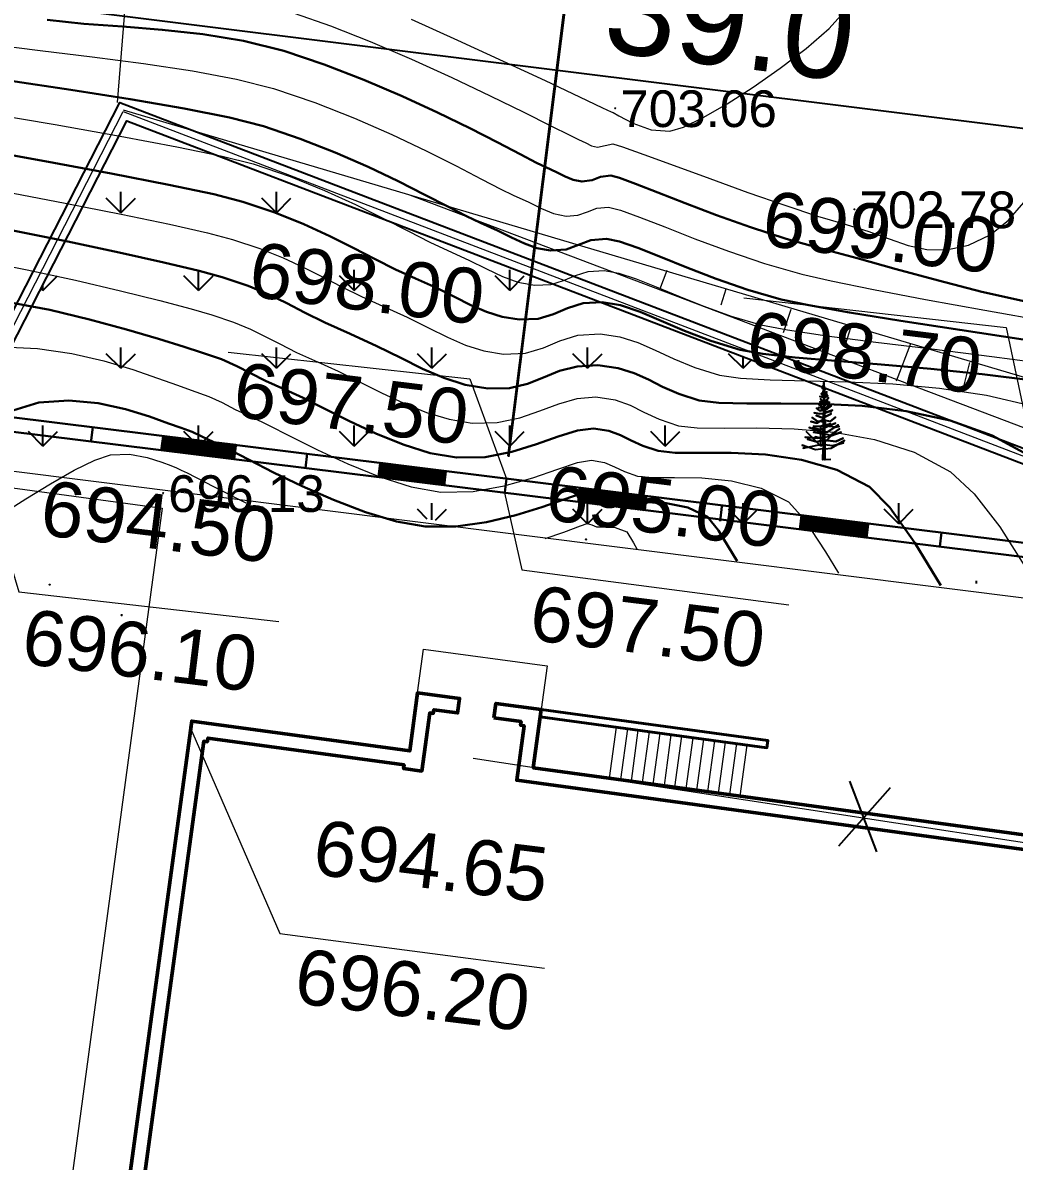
# Model space of a CAD drawing. Header units: feet. Extents: x 3381 to 1374491, y 675186 to 8751562.
# Drawn here: x 686520.5 to 686547.54, y 4375711.96 to 4375743 of the extents above; entities that cross this region are included whole.
import ezdxf

# ---------------------------------------------------------------- set-up
doc = ezdxf.new("R2010")
doc.units = ezdxf.units.FT
doc.header["$MEASUREMENT"] = 0
doc.header["$PDMODE"] = 34
doc.header["$PDSIZE"] = 0.01
doc.layers.get('0').update_dxf_attribs({"linetype": 'CONTINUOUS'})
doc.layers.get('Defpoints').update_dxf_attribs({"linetype": 'CONTINUOUS'})
for name, color, linetype in [('0_Point_Height', 2, 'CONTINUOUS'), ('0_Point_Point', 7, 'CONTINUOUS'), ('Aqaclar', 3, 'CONTINUOUS')]:
    doc.layers.add(name, color=color, linetype=linetype)
for name, color, linetype, lineweight in [('ANA HORIZONTAL', 24, 'CONTINUOUS', 30), ('das tikili', 5, 'CONTINUOUS', 0), ('HORIZANTAL', 24, 'CONTINUOUS', 13)]:
    doc.layers.add(name, color=color, linetype=linetype, lineweight=lineweight)
doc.styles.get("Standard").update_dxf_attribs({"font": 'arial.ttf', "height": 2.5})
doc.dimstyles.new('ISO-25', dxfattribs={"dimtxt": 2.5, "dimasz": 2.5, "dimexe": 1.25, "dimexo": 0.625, "dimtad": 1, "dimtxsty": 'Standard', "dimblk": 'OBLIQUE', "dimcen": 2.5, "dimadec": 0, "dimazin": 0, "dimtfac": 1, "dimtmove": 0, "dimatfit": 3, "dimldrblk": 'OBLIQUE', "dimfxl": 1, "dimarcsym": 0})
pattern_1 = [(90, (1404.5853, -372.1015), (-2.121320343, 2.121320343), [0.5625, -3.680140689]), (45, (1404.5853, -372.1015), (-2.1213203436, 2.1213203436), [0.5625, -2.4375]), (135, (1404.5853, -372.1015), (-2.1213203436, -2.1213203436), [0.5625, -2.4375])]
pattern_2 = [(45, (1404.585315, -372.101457), (-0.0265165042945, 0.0265165042945), [])]

# ---------------------------------------------------------------- blocks, each defined once
blk = doc.blocks.new('_Oblique')
at = {"color": 0, "linetype": 'ByBlock', "lineweight": -2}
blk.add_line((-0.5, -0.5), (0.5, 0.5), dxfattribs=at)
blk = doc.blocks.new('*D91')
at = {"color": 0, "lineweight": -2, "transparency": 16777216}
for p, q in [((686518.829, 4375733.014), (686520.301, 4375744.812)), ((686520.147, 4375743.572), (686558.984, 4375738.724)), ((686557.667, 4375728.166), (686559.139, 4375739.965))]:
    blk.add_line(p, q, dxfattribs=at)
at = {"layer": 'Defpoints', "color": 0, "lineweight": 18, "transparency": 16777216}
for p in [(686558.984, 4375738.724), (686518.752, 4375732.393), (686557.589, 4375727.546)]:
    blk.add_point(p, dxfattribs=at)
at = {"color": 0, "lineweight": -2, "transparency": 16777216, "xscale": 2.5, "yscale": 2.5, "zscale": 2.5}
for p, rotation in [((686520.147, 4375743.572), 172.8858841725104), ((686558.984, 4375738.724), 352.8858841725104)]:
    blk.add_blockref('_Oblique', p, dxfattribs=dict(at, rotation=rotation))
at = {"color": 0, "lineweight": 18, "transparency": 16777216, "insert": (686539.801, 4375743.036), "char_height": 2.5, "width": 9.70074, "attachment_point": 5, "rotation": 352.8859}
blk.add_mtext('{\\fArial|b0|i0|c238|p34;39.0}', dxfattribs=at)
blk = doc.blocks.new('*D117')
at = {"color": 0, "lineweight": -2, "transparency": 16777216}
for p, q in [((686518.867, 4375733.066), (686521.368, 4375752.947)), ((686521.212, 4375751.707), (686536.084, 4375749.836)), ((686533.739, 4375731.195), (686536.24, 4375751.076))]:
    blk.add_line(p, q, dxfattribs=at)
at = {"layer": 'Defpoints', "color": 0, "lineweight": 13, "transparency": 16777216}
for p in [(686536.084, 4375749.836), (686518.789, 4375732.445), (686533.661, 4375730.575)]:
    blk.add_point(p, dxfattribs=at)
at = {"color": 0, "lineweight": -2, "transparency": 16777216, "xscale": 2.5, "yscale": 2.5, "zscale": 2.5}
for p, rotation in [((686521.212, 4375751.707), 172.8305826996185), ((686536.084, 4375749.836), 352.8305826996184)]:
    blk.add_blockref('_Oblique', p, dxfattribs=dict(at, rotation=rotation))
at = {"color": 0, "lineweight": 13, "transparency": 16777216, "insert": (686528.885, 4375752.658), "char_height": 2.5, "attachment_point": 5, "rotation": 352.8306}
blk.add_mtext('{\\fArial|b0|i0|c238|p34;15.0}', dxfattribs=at)
blk = doc.blocks.new('*D118')
at = {"color": 0, "lineweight": -2, "transparency": 16777216}
for p, q in [((686533.755, 4375731.165), (686536.256, 4375751.046)), ((686536.1, 4375749.806), (686550.972, 4375747.935)), ((686548.628, 4375729.294), (686551.128, 4375749.175))]:
    blk.add_line(p, q, dxfattribs=at)
at = {"layer": 'Defpoints', "color": 0, "lineweight": 13, "transparency": 16777216}
for p in [(686550.972, 4375747.935), (686533.677, 4375730.545), (686548.55, 4375728.674)]:
    blk.add_point(p, dxfattribs=at)
at = {"color": 0, "lineweight": -2, "transparency": 16777216, "xscale": 2.5, "yscale": 2.5, "zscale": 2.5}
for p, rotation in [((686536.1, 4375749.806), 172.8305826996185), ((686550.972, 4375747.935), 352.8305826996184)]:
    blk.add_blockref('_Oblique', p, dxfattribs=dict(at, rotation=rotation))
at = {"color": 0, "lineweight": 13, "transparency": 16777216, "insert": (686543.773, 4375750.757), "char_height": 2.5, "attachment_point": 5, "rotation": 352.8306}
blk.add_mtext('{\\fArial|b0|i0|c238|p34;15.0}', dxfattribs=at)

msp = doc.modelspace()

# ---------------------------------------------------------------- hatches: boundary and pattern name
at = {"lineweight": 25}
h = msp.add_hatch(dxfattribs=at)
h.set_pattern_fill('GRASS', color=3, scale=3)
h.set_pattern_definition(pattern_1)
h.paths.add_polyline_path([(686518.553, 4375730.979), (686560.606, 4375726.067), (686523.34, 4375740.329)])
at = {"lineweight": 30}
h = msp.add_hatch(dxfattribs=at)
h.set_pattern_fill('ANSI31', color=256, scale=0.3)
h.set_pattern_definition(pattern_2)
edge = h.paths.add_edge_path()
edge.add_line((686524.28, 4375731.33), (686524.33, 4375731.728))
edge.add_line((686524.33, 4375731.728), (686526.316, 4375731.488))
edge.add_line((686526.316, 4375731.488), (686526.267, 4375731.098))
edge.add_line((686526.267, 4375731.098), (686524.282, 4375731.347))
h = msp.add_hatch(dxfattribs=at)
h.set_pattern_fill('ANSI31', color=256, scale=0.3)
h.set_pattern_definition(pattern_2)
edge = h.paths.add_edge_path()
edge.add_line((686530.247, 4375731.002), (686532.042, 4375730.777))
edge.add_line((686532.042, 4375730.777), (686531.994, 4375730.389))
edge.add_line((686531.994, 4375730.389), (686530.204, 4375730.614))
edge.add_line((686530.204, 4375730.614), (686530.246, 4375730.991))
at = {"lineweight": 25}
h = msp.add_hatch(dxfattribs=at)
h.set_pattern_fill('GRASS', color=3, scale=3)
h.set_pattern_definition(pattern_1)
edge = h.paths.add_edge_path()
edge.add_line((686518.245, 4375729.835), (686514.499, 4375702.72))
edge.add_line((686514.499, 4375702.72), (686506.378, 4375703.873))
edge.add_line((686506.378, 4375703.873), (686505.563, 4375698.232))
edge.add_line((686505.563, 4375698.232), (686510.215, 4375697.56))
edge.add_line((686510.215, 4375697.56), (686509.488, 4375692.177))
edge.add_line((686509.488, 4375692.177), (686501.116, 4375693.308))
edge.add_line((686501.116, 4375693.308), (686498.975, 4375677.452))
edge.add_line((686498.975, 4375677.452), (686506.301, 4375676.462))
edge.add_line((686506.301, 4375676.462), (686506.079, 4375674.808))
edge.add_line((686506.079, 4375674.808), (686505.914, 4375673.573))
edge.add_line((686505.914, 4375673.573), (686504.666, 4375664.257))
edge.add_line((686504.666, 4375664.257), (686515.386, 4375662.713))
edge.add_line((686515.386, 4375662.713), (686542.016, 4375659.12))
edge.add_line((686542.016, 4375659.12), (686542.429, 4375662.23))
edge.add_line((686542.429, 4375662.23), (686556.28, 4375660.392))
edge.add_line((686556.28, 4375660.392), (686556, 4375658.284))
edge.add_line((686556, 4375658.284), (686561.356, 4375657.574))
edge.add_line((686561.356, 4375657.574), (686561.65, 4375659.75))
edge.add_line((686561.65, 4375659.75), (686561.244, 4375659.733))
edge.add_line((686561.244, 4375659.733), (686561.593, 4375662.369))
edge.add_arc((686571.855, 4375662.191), 10.263, 114.2395, 179.0096, ccw=False)
edge.add_line((686567.641, 4375671.55), (686568.436, 4375671.243))
edge.add_line((686568.436, 4375671.243), (686568.083, 4375668.146))
edge.add_line((686568.083, 4375668.146), (686571.407, 4375667.706))
edge.add_line((686571.407, 4375667.706), (686571.812, 4375670.768))
edge.add_line((686571.812, 4375670.768), (686574.343, 4375670.433))
edge.add_line((686574.343, 4375670.433), (686573.95, 4375667.359))
edge.add_line((686573.95, 4375667.359), (686577.261, 4375666.833))
edge.add_line((686577.261, 4375666.833), (686577.887, 4375670.327))
edge.add_line((686577.887, 4375670.327), (686568.138, 4375671.754))
edge.add_arc((686571.686, 4375662.404), 10, 87.4993, 110.7786, ccw=False)
edge.add_line((686572.122, 4375672.395), (686585.768, 4375670.551))
edge.add_line((686585.768, 4375670.551), (686586.42, 4375677.931))
edge.add_line((686586.42, 4375677.931), (686579.15, 4375678.937))
edge.add_line((686579.15, 4375678.937), (686581.562, 4375697.557))
edge.add_line((686581.562, 4375697.557), (686583.143, 4375697.766))
edge.add_line((686583.143, 4375697.766), (686582.548, 4375692.678))
edge.add_line((686582.548, 4375692.678), (686587.727, 4375691.968))
edge.add_line((686587.727, 4375691.968), (686587.376, 4375689.406))
edge.add_line((686587.376, 4375689.406), (686582.274, 4375690.105))
edge.add_line((686582.274, 4375690.105), (686581.662, 4375684.737))
edge.add_line((686581.662, 4375684.737), (686586.751, 4375684.02))
edge.add_line((686586.751, 4375684.02), (686586.971, 4375684.02))
edge.add_line((686586.971, 4375684.02), (686588.22, 4375692.464))
edge.add_line((686588.22, 4375692.464), (686588.921, 4375697.203))
edge.add_line((686588.921, 4375697.203), (686583.329, 4375698.182))
edge.add_line((686583.329, 4375698.182), (686581.662, 4375697.789))
edge.add_line((686581.662, 4375697.789), (686581.662, 4375698.744))
edge.add_arc((686584.744, 4375698.066), 3.155, 95.4615, 167.5925, ccw=False)
edge.add_line((686584.443, 4375701.207), (686597.772, 4375699.4))
edge.add_line((686597.772, 4375699.4), (686598.514, 4375704.648))
edge.add_line((686598.514, 4375704.648), (686585.15, 4375706.444))
edge.add_arc((686592.824, 4375704.765), 7.856, 132.7188, 167.6546, ccw=False)
edge.add_line((686587.494, 4375710.537), (686595.119, 4375707.603))
edge.add_line((686595.119, 4375707.603), (686596.873, 4375712.187))
edge.add_line((686596.873, 4375712.187), (686603.983, 4375709.466))
edge.add_line((686603.983, 4375709.466), (686581.055, 4375651.428))
edge.add_line((686581.055, 4375651.428), (686572.125, 4375628.825))
edge.add_line((686572.125, 4375628.825), (686480.53, 4375656.702))
edge.add_line((686480.53, 4375656.702), (686505.765, 4375705.997))
edge.add_line((686505.765, 4375705.997), (686518.068, 4375730.031))
edge.add_line((686518.068, 4375730.031), (686518.338, 4375730.524))
edge.add_line((686518.338, 4375730.524), (686518.245, 4375729.835))
at = {"lineweight": 30}
h = msp.add_hatch(dxfattribs=at)
h.set_pattern_fill('ANSI31', color=256, scale=0.3)
h.set_pattern_definition([(45, (1410.035588, -372.793288), (-0.0265165042945, 0.0265165042945), [])])
edge = h.paths.add_edge_path()
edge.add_line((686535.697, 4375730.31), (686537.492, 4375730.085))
edge.add_line((686537.492, 4375730.085), (686537.444, 4375729.697))
edge.add_line((686537.444, 4375729.697), (686535.654, 4375729.922))
edge.add_line((686535.654, 4375729.922), (686535.696, 4375730.299))
h = msp.add_hatch(dxfattribs=at)
h.set_pattern_fill('ANSI31', color=256, scale=0.3)
h.set_pattern_definition([(45, (1416.083314, -373.541597), (-0.0265165042945, 0.0265165042945), [])])
edge = h.paths.add_edge_path()
edge.add_line((686541.745, 4375729.562), (686543.54, 4375729.337))
edge.add_line((686543.54, 4375729.337), (686543.492, 4375728.949))
edge.add_line((686543.492, 4375728.949), (686541.702, 4375729.174))
edge.add_line((686541.702, 4375729.174), (686541.744, 4375729.551))

# ---------------------------------------------------------------- linework, layer by layer
at = {"color": 8, "lineweight": 18}
msp.add_line((686519.453, 4375730.869, 686.5), (686562.828, 4375725.43, -687.5), dxfattribs=at)
at = {"color": 1, "lineweight": 25}
for p, q in [((686542.759, 4375720.554), (686544.162, 4375722.143)), ((686543.051, 4375722.324, 697.5), (686543.788, 4375720.391))]:
    msp.add_line(p, q, dxfattribs=at)
at = {"color": 7, "lineweight": 18}
for points in [[(686517.565, 4375750.063), (686523.585, 4375747.113), (686523.079, 4375740.823)], [(686523.245, 4375740.623), (686560.158, 4375729.672)], [(686581.432, 4375719.209), (686531.059, 4375738.302)], [(686538.067, 4375736.248), (686537.866, 4375735.717)], [(686539.678, 4375735.739), (686539.542, 4375735.3)], [(686540.163, 4375735.5), (686547.324, 4375734.687), (686548.574, 4375728.751)], [(686541.45, 4375735.178), (686541.241, 4375734.547)], [(686543.074, 4375734.683), (686542.939, 4375734.248)], [(686544.708, 4375734.247), (686544.321, 4375733.223)], [(686526.109, 4375734.021), (686532.697, 4375733.294), (686533.699, 4375730.566)], [(686546.319, 4375733.738), (686546.16, 4375733.079)], [(686519.052, 4375731.981), (686520.397, 4375727.481), (686527.489, 4375726.675)], [(686510.38, 4375671.462), (686518.345, 4375730.571), (686524.308, 4375729.766), (686516.327, 4375670.665)], [(686533.644, 4375730.185), (686534.116, 4375728.082), (686541.396, 4375727.127)], [(686531.271, 4375724.732), (686531.434, 4375725.921), (686534.802, 4375725.461), (686534.64, 4375724.272)], [(686525.046, 4375723.831), (686527.517, 4375718.162), (686534.732, 4375717.218)], [(686536.504, 4375722.402), (686536.694, 4375723.79), (686536.991, 4375723.749), (686536.801, 4375722.362), (686537.099, 4375722.321), (686537.288, 4375723.708), (686537.585, 4375723.668), (686537.396, 4375722.281), (686537.693, 4375722.24), (686537.883, 4375723.627), (686538.18, 4375723.587), (686537.99, 4375722.2), (686538.288, 4375722.159), (686538.477, 4375723.546), (686538.774, 4375723.506), (686538.585, 4375722.118), (686538.882, 4375722.078), (686539.072, 4375723.465), (686539.369, 4375723.424), (686539.179, 4375722.037), (686539.477, 4375721.996), (686539.666, 4375723.384), (686539.963, 4375723.343), (686539.774, 4375721.956), (686540.071, 4375721.915), (686540.26, 4375723.303)]]:
    msp.add_lwpolyline(points, dxfattribs=at)
at = {"color": 7, "lineweight": 25}
for points in [[(686592.129, 4375714.427), (686604.503, 4375709.691), (686572.361, 4375628.331), (686479.956, 4375656.455), (686523.147, 4375740.827), (686582.987, 4375717.928)], [(686484.398, 4375664.254), (686523.339, 4375740.325), (686556.031, 4375727.818)]]:
    msp.add_lwpolyline(points, dxfattribs=at)
at = {"color": 1, "lineweight": 0}
msp.add_lwpolyline([(686480.243, 4375656.58), (686523.243, 4375740.58), (686604.243, 4375709.58), (686572.243, 4375628.58)], close=True, dxfattribs=at)
at = {"color": 7, "lineweight": 30, "elevation": 701.242}
for points in [[(686518.792, 4375732.422), (686557.688, 4375727.596)], [(686519.058, 4375731.99), (686557.738, 4375727.204)]]:
    msp.add_lwpolyline(points, dxfattribs=at)
at = {"color": 7, "lineweight": 30}
for points in [[(686522.415, 4375731.978), (686522.373, 4375731.606)], [(686524.33, 4375731.728), (686524.28, 4375731.33)], [(686524.28, 4375731.33), (686524.33, 4375731.728), (686526.316, 4375731.488), (686526.267, 4375731.098), (686524.282, 4375731.347)], [(686526.313, 4375731.467), (686526.272, 4375731.096)], [(686528.263, 4375731.252), (686528.213, 4375730.853)], [(686530.247, 4375731.002), (686532.042, 4375730.777), (686531.994, 4375730.389), (686530.204, 4375730.614), (686530.246, 4375730.991)], [(686530.246, 4375730.991), (686530.204, 4375730.619)], [(686532.042, 4375730.775), (686531.992, 4375730.377)], [(686533.699, 4375730.566), (686533.647, 4375730.196)], [(686535.695, 4375730.324), (686535.645, 4375729.925)], [(686537.506, 4375730.072), (686537.464, 4375729.7)], [(686539.571, 4375729.805), (686539.521, 4375729.407)], [(686541.743, 4375729.575), (686541.693, 4375729.177)], [(686543.554, 4375729.324), (686543.512, 4375728.952)], [(686545.555, 4375729.097), (686545.514, 4375728.715)]]:
    msp.add_lwpolyline(points, dxfattribs=at)
at = {"color": 7, "lineweight": 50}
for points in [[(686519.837, 4375682.39), (686525.439, 4375723.409), (686525.538, 4375723.395), (686525.551, 4375723.495), (686530.902, 4375722.764), (686530.888, 4375722.665), (686531.383, 4375722.597), (686531.6, 4375724.182), (686531.699, 4375724.169), (686531.713, 4375724.268), (686532.36, 4375724.18), (686532.414, 4375724.576), (686531.271, 4375724.732), (686531.055, 4375723.147), (686525.11, 4375723.959), (686519.373, 4375681.948)], [(686533.351, 4375724.044), (686533.405, 4375724.441), (686534.64, 4375724.272), (686534.423, 4375722.687), (686560.184, 4375719.169), (686559.318, 4375712.827), (686558.922, 4375712.882), (686558.814, 4375712.089), (686558.416, 4375712.133), (686558.593, 4375713.431), (686558.99, 4375713.377), (686559.72, 4375718.727), (686559.225, 4375718.795), (686559.239, 4375718.894), (686533.973, 4375722.344), (686534.176, 4375723.831), (686534.077, 4375723.844), (686534.09, 4375723.943), (686533.351, 4375724.044)]]:
    msp.add_lwpolyline(points, dxfattribs=at)
at = {"color": 7, "lineweight": 40}
msp.add_lwpolyline([(686534.613, 4375724.074), (686534.64, 4375724.272), (686540.823, 4375723.428), (686540.796, 4375723.229)], close=True, dxfattribs=at)
at = {"linetype": 'Continuous'}
for points, knots in [([(686532.216, 4375862.55), (686534.037, 4375859.08), (686540.343, 4375847.062), (686550.24, 4375829.08), (686564.234, 4375809.816), (686575.006, 4375789.618), (686585.969, 4375771.733), (686595.096, 4375754.329), (686608.511, 4375735.808), (686625.111, 4375721.519), (686636.646, 4375706.682), (686644.576, 4375696.2), (686655.894, 4375684.281), (686664.143, 4375673.589), (686668.587, 4375667.829)], [0, 0, 0, 0, 11.75951, 40.72321, 61.46233, 83.054979, 109.290717, 124.392744, 141.962718, 177.533008, 189.558821, 198.276488, 216.955448, 238.768866, 238.768866, 238.768866, 238.768866]), ([(686536.973, 4375842.02), (686533.033, 4375838.257), (686532.504, 4375838.206), (686530.916, 4375838.047), (686529.852, 4375837.93), (686526.901, 4375837.523), (686525.023, 4375837.169), (686522.245, 4375836.291), (686521.294, 4375835.92), (686519.803, 4375835.183), (686519.244, 4375834.866), (686518.083, 4375834.111), (686517.495, 4375833.664), (686516.38, 4375832.715), (686515.851, 4375832.211), (686514.608, 4375830.94), (686513.918, 4375830.153), (686512.808, 4375828.835), (686512.374, 4375828.305), (686511.517, 4375827.259), (686511.092, 4375826.738), (686509.826, 4375825.183), (686508.993, 4375824.155), (686506.514, 4375821.087), (686504.887, 4375819.064), (686501.978, 4375815.469), (686500.701, 4375813.898), (686498.666, 4375811.42), (686497.924, 4375810.522), (686496.491, 4375808.801), (686495.802, 4375807.978), (686494.574, 4375806.524), (686494.04, 4375805.895), (686492.671, 4375804.294), (686491.797, 4375803.289), (686490.366, 4375801.347), (686489.779, 4375800.437), (686489.013, 4375798.784), (686488.765, 4375798.08), (686488.531, 4375796.958), (686488.477, 4375796.565), (686488.429, 4375795.771), (686488.434, 4375795.375), (686488.553, 4375793.775), (686488.869, 4375792.602), (686489.581, 4375790.758), (686489.917, 4375790.051), (686490.643, 4375788.715), (686491.034, 4375788.083), (686492.322, 4375786.161), (686493.27, 4375784.967), (686494.734, 4375783.033), (686495.285, 4375782.282), (686496.286, 4375780.751), (686496.733, 4375779.974), (686497.403, 4375778.504), (686497.645, 4375777.817), (686497.99, 4375776.381), (686498.095, 4375775.64), (686498.173, 4375774.043), (686498.126, 4375773.189), (686497.862, 4375771.509), (686497.646, 4375770.678), (686496.85, 4375768.444), (686496.118, 4375767.091), (686494.646, 4375764.944), (686493.992, 4375764.116), (686492.601, 4375762.508), (686491.862, 4375761.725), (686490.36, 4375760.173), (686489.599, 4375759.404), (686488.276, 4375758.019), (686487.712, 4375757.412), (686486.617, 4375756.159), (686486.089, 4375755.52), (686484.549, 4375753.573), (686483.584, 4375752.236), (686481.885, 4375749.772), (686481.137, 4375748.651), (686479.667, 4375746.382), (686478.949, 4375745.236), (686476.848, 4375741.761), (686475.521, 4375739.398), (686473.126, 4375734.709), (686472.046, 4375732.388), (686470.383, 4375728.364), (686469.746, 4375726.68), (686468.588, 4375723.274), (686468.066, 4375721.557), (686467.052, 4375717.929), (686466.57, 4375716.016), (686465.787, 4375712.724), (686465.471, 4375711.346), (686464.858, 4375708.582), (686464.563, 4375707.194), (686464.138, 4375705.021), (686463.993, 4375704.246), (686463.754, 4375702.846), (686463.659, 4375702.227), (686463.419, 4375700.263), (686463.343, 4375698.919), (686463.346, 4375695.903), (686463.467, 4375694.231), (686463.907, 4375690.939), (686464.223, 4375689.32), (686464.863, 4375686.604), (686465.157, 4375685.496), (686465.722, 4375683.498), (686465.988, 4375682.605), (686466.481, 4375680.991), (686466.707, 4375680.261), (686467.202, 4375678.787), (686467.472, 4375678.047), (686467.927, 4375676.956), (686468.084, 4375676.603), (686468.587, 4375675.549), (686468.948, 4375674.888), (686469.629, 4375673.618), (686469.949, 4375673.009), (686470.347, 4375672.107), (686470.468, 4375671.803), (686470.655, 4375671.249), (686470.726, 4375671.002), (686470.849, 4375670.478), (686470.901, 4375670.205), (686471.035, 4375669.369), (686471.097, 4375668.778), (686468.912, 4375664.364)], [0, 0, 0, 0, 1.504182, 1.504182, 4.512547, 4.512547, 9.897023, 9.897023, 12.795834, 12.795834, 14.604059, 14.604059, 16.662244, 16.662244, 18.72043, 18.72043, 21.69221, 21.69221, 23.690537, 23.690537, 25.688865, 25.688865, 29.68552, 29.68552, 37.678831, 37.678831, 43.858623, 43.858623, 47.338723, 47.338723, 50.479181, 50.479181, 52.843093, 52.843093, 56.452422, 56.452422, 59.343353, 59.343353, 61.301717, 61.301717, 62.310714, 62.310714, 63.319712, 63.319712, 66.426739, 66.426739, 68.50177, 68.50177, 70.576802, 70.576802, 75.092259, 75.092259, 77.984383, 77.984383, 80.876507, 80.876507, 83.368148, 83.368148, 85.859789, 85.859789, 88.693846, 88.693846, 91.527902, 91.527902, 96.504404, 96.504404, 99.813748, 99.813748, 103.123092, 103.123092, 106.359907, 106.359907, 108.778682, 108.778682, 111.197456, 111.197456, 116.035005, 116.035005, 120.025858, 120.025858, 124.016711, 124.016711, 131.998417, 131.998417, 139.538843, 139.538843, 144.840516, 144.840516, 150.142189, 150.142189, 155.992549, 155.992549, 160.212599, 160.212599, 164.43265, 164.43265, 166.77754, 166.77754, 168.584028, 168.584028, 172.423705, 172.423705, 177.221179, 177.221179, 182.018653, 182.018653, 185.384546, 185.384546, 188.140377, 188.140377, 190.397291, 190.397291, 192.654204, 192.654204, 193.73589, 193.73589, 195.899262, 195.899262, 198.062634, 198.062634, 199.190084, 199.190084, 200.13488, 200.13488, 201.079676, 201.079676, 202.923933, 202.923933, 202.923933, 202.923933]), ([(686540.876, 4375835.55), (686533.314, 4375835.27), (686532.784, 4375835.219), (686531.207, 4375835.061), (686530.17, 4375834.946), (686527.369, 4375834.558), (686525.661, 4375834.227), (686523.244, 4375833.459), (686522.436, 4375833.14), (686521.186, 4375832.518), (686520.718, 4375832.25), (686519.569, 4375831.492), (686518.898, 4375830.946), (686517.588, 4375829.722), (686516.951, 4375829.046), (686515.687, 4375827.611), (686515.061, 4375826.851), (686512.914, 4375824.23), (686511.435, 4375822.404), (686508.507, 4375818.779), (686507.058, 4375816.979), (686502.671, 4375811.556), (686499.694, 4375807.914), (686495.975, 4375803.541), (686495.491, 4375802.979), (686494.549, 4375801.869), (686494.093, 4375801.319), (686493.106, 4375800.03), (686492.609, 4375799.295), (686491.922, 4375797.976), (686491.695, 4375797.39), (686491.507, 4375796.55), (686491.468, 4375796.29), (686491.432, 4375795.761), (686491.434, 4375795.485), (686491.518, 4375794.375), (686491.748, 4375793.473), (686492.299, 4375792.047), (686492.544, 4375791.518), (686493.082, 4375790.498), (686493.376, 4375790.003), (686494.459, 4375788.323), (686495.352, 4375787.177), (686496.87, 4375785.185), (686497.483, 4375784.37), (686498.653, 4375782.634), (686499.208, 4375781.716), (686499.955, 4375780.162), (686500.201, 4375779.567), (686500.611, 4375778.332), (686500.772, 4375777.701), (686501.129, 4375775.787), (686501.199, 4375774.481), (686501.028, 4375772.08), (686500.827, 4375770.986), (686500.225, 4375768.875), (686499.824, 4375767.856), (686498.87, 4375765.917), (686498.318, 4375764.996), (686496.938, 4375762.981), (686496.074, 4375761.916), (686494.29, 4375759.91), (686493.369, 4375758.965), (686491.703, 4375757.258), (686490.953, 4375756.492), (686489.777, 4375755.217), (686489.332, 4375754.713), (686488.46, 4375753.678), (686488.034, 4375753.149), (686486.779, 4375751.533), (686485.975, 4375750.416), (686484.448, 4375748.207), (686483.721, 4375747.12), (686482.3, 4375744.931), (686481.605, 4375743.826), (686479.576, 4375740.483), (686478.296, 4375738.215), (686475.919, 4375733.599), (686474.822, 4375731.252), (686473.168, 4375727.249), (686472.552, 4375725.615), (686471.429, 4375722.307), (686470.92, 4375720.63), (686469.923, 4375717.048), (686469.443, 4375715.138), (686468.672, 4375711.885), (686468.366, 4375710.545), (686467.774, 4375707.872), (686467.491, 4375706.537), (686467.076, 4375704.411), (686466.927, 4375703.616), (686466.694, 4375702.228), (686466.605, 4375701.631), (686466.467, 4375700.437), (686466.418, 4375699.837), (686466.323, 4375698.028), (686466.332, 4375696.813), (686466.521, 4375693.68), (686466.802, 4375691.771), (686467.592, 4375687.964), (686468.099, 4375686.065), (686468.845, 4375683.524), (686469.039, 4375682.883), (686469.432, 4375681.605), (686469.629, 4375680.976), (686470.024, 4375679.814), (686470.219, 4375679.277), (686470.571, 4375678.404), (686470.719, 4375678.059), (686471.001, 4375677.452), (686471.132, 4375677.186), (686471.412, 4375676.642), (686471.559, 4375676.367), (686472.01, 4375675.526), (686472.325, 4375674.947), (686472.85, 4375673.875), (686473.067, 4375673.395), (686473.387, 4375672.552), (686473.504, 4375672.199), (686473.701, 4375671.48), (686473.779, 4375671.123), (686473.974, 4375670.064), (686474.05, 4375669.376), (686474.129, 4375668.634), (686474.137, 4375668.553), (686475.871, 4375664.241)], [0, 0, 0, 0, 1.519576, 1.519576, 4.558728, 4.558728, 9.930594, 9.930594, 12.837598, 12.837598, 14.698947, 14.698947, 17.596272, 17.596272, 20.493598, 20.493598, 23.430765, 23.430765, 30.540606, 30.540606, 37.650448, 37.650448, 51.870131, 51.870131, 53.943342, 53.943342, 56.016553, 56.016553, 58.839775, 58.839775, 61.186701, 61.186701, 62.257023, 62.257023, 63.327345, 63.327345, 66.426341, 66.426341, 68.26825, 68.26825, 70.110159, 70.110159, 74.62153, 74.62153, 77.595, 77.595, 80.568471, 80.568471, 82.304355, 82.304355, 84.04024, 84.04024, 87.512009, 87.512009, 90.504027, 90.504027, 93.496045, 93.496045, 96.488063, 96.488063, 100.372173, 100.372173, 104.256283, 104.256283, 107.517701, 107.517701, 109.618427, 109.618427, 111.719153, 111.719153, 115.920605, 115.920605, 119.858792, 119.858792, 123.796978, 123.796978, 131.673352, 131.673352, 139.553481, 139.553481, 144.894421, 144.894421, 150.235361, 150.235361, 156.190392, 156.190392, 160.321983, 160.321983, 164.453574, 164.453574, 166.899961, 166.899961, 168.797126, 168.797126, 170.694291, 170.694291, 174.488621, 174.488621, 180.488906, 180.488906, 186.48919, 186.48919, 188.508696, 188.508696, 190.528201, 190.528201, 192.322947, 192.322947, 193.52533, 193.52533, 194.478712, 194.478712, 195.432094, 195.432094, 197.338858, 197.338858, 198.784376, 198.784376, 199.759029, 199.759029, 200.733681, 200.733681, 202.682985, 202.682985, 202.923933, 202.923933, 202.923933, 202.923933])]:
    msp.add_open_spline(points, degree=3, knots=knots, dxfattribs=at)
at = {"layer": '0_Point_Point'}
for p in [(686536.66, 4375740.67, 703.064), (686543.184, 4375737.913, 702.784), (686524.332, 4375730.175, 696.134), (686535.865, 4375728.912, 696.249), (686521.239, 4375727.68, 696.077), (686523.2, 4375726.848, 696.193)]:
    msp.add_point(p, dxfattribs=at)
at = {"layer": 'ANA HORIZONTAL', "color": 32, "lineweight": 30}
for points, elevation in [([(686521.165, 4375743.079), (686522.173, 4375742.974), (686523.225, 4375742.895), (686524.308, 4375742.811), (686525.411, 4375742.693), (686526.521, 4375742.51), (686527.625, 4375742.231), (686528.723, 4375741.863), (686529.805, 4375741.445), (686530.845, 4375741.001), (686531.817, 4375740.553), (686532.695, 4375740.124), (686533.455, 4375739.738), (686534.071, 4375739.416), (686534.517, 4375739.182), (686534.768, 4375739.059), (686535.056, 4375738.925), (686535.294, 4375738.806), (686535.515, 4375738.716), (686535.751, 4375738.669), (686536.03, 4375738.704), (686536.256, 4375738.795), (686536.536, 4375738.834), (686536.775, 4375738.77), (686537.214, 4375738.607), (686537.822, 4375738.369), (686538.568, 4375738.078), (686539.421, 4375737.756), (686540.349, 4375737.426), (686541.321, 4375737.111), (686542.306, 4375736.833), (686543.253, 4375736.579), (686544.322, 4375736.283), (686545.471, 4375735.97), (686546.66, 4375735.667), (686547.848, 4375735.401)], 702), ([(686520.114, 4375741.427), (686521.811, 4375741.17), (686523.432, 4375740.913), (686524.901, 4375740.658), (686526.137, 4375740.412), (686527.064, 4375740.176), (686528.068, 4375739.837), (686529.024, 4375739.461), (686529.918, 4375739.069), (686530.736, 4375738.679), (686531.465, 4375738.311), (686532.093, 4375737.987), (686532.605, 4375737.725), (686532.989, 4375737.544), (686533.446, 4375737.336), (686533.833, 4375737.142), (686534.182, 4375736.977), (686534.525, 4375736.854), (686534.896, 4375736.788), (686535.319, 4375736.82), (686535.656, 4375736.943), (686535.994, 4375737.069), (686536.42, 4375737.109), (686536.78, 4375737.034), (686537.277, 4375736.86), (686537.894, 4375736.616), (686538.612, 4375736.326), (686539.412, 4375736.019), (686540.276, 4375735.72), (686541.186, 4375735.456), (686541.936, 4375735.296), (686543.049, 4375735.099), (686544.448, 4375734.872), (686546.053, 4375734.623), (686547.786, 4375734.361)], 701), ([(686519.144, 4375739.582), (686521.106, 4375739.229), (686522.918, 4375738.892), (686524.484, 4375738.584), (686525.711, 4375738.322), (686526.503, 4375738.121), (686527.381, 4375737.823), (686528.167, 4375737.507), (686528.874, 4375737.184), (686529.517, 4375736.863), (686530.111, 4375736.557), (686530.67, 4375736.276), (686531.21, 4375736.03), (686531.784, 4375735.771), (686532.28, 4375735.524), (686532.726, 4375735.303), (686533.149, 4375735.118), (686533.578, 4375734.982), (686534.041, 4375734.906), (686534.558, 4375734.93), (686534.976, 4375735.056), (686535.362, 4375735.219), (686535.783, 4375735.35), (686536.303, 4375735.384), (686536.806, 4375735.296), (686537.338, 4375735.115), (686537.915, 4375734.872), (686538.551, 4375734.598), (686539.263, 4375734.323), (686540.066, 4375734.079), (686540.684, 4375733.969), (686541.567, 4375733.873), (686542.662, 4375733.779), (686543.913, 4375733.68), (686545.265, 4375733.564), (686546.663, 4375733.422), (686548.053, 4375733.244)], 700), ([(686520.228, 4375737.339), (686521.735, 4375737.034), (686523.134, 4375736.737), (686524.352, 4375736.465), (686525.312, 4375736.236), (686525.941, 4375736.066), (686526.65, 4375735.825), (686527.214, 4375735.591), (686527.704, 4375735.352), (686528.189, 4375735.1), (686528.742, 4375734.824), (686529.431, 4375734.516), (686530.161, 4375734.185), (686530.81, 4375733.862), (686531.408, 4375733.566), (686531.983, 4375733.315), (686532.566, 4375733.128), (686533.186, 4375733.025), (686533.773, 4375733.039), (686534.264, 4375733.158), (686534.706, 4375733.33), (686535.143, 4375733.505), (686535.621, 4375733.631), (686536.186, 4375733.659), (686536.737, 4375733.583), (686537.178, 4375733.447), (686537.565, 4375733.271), (686537.952, 4375733.075), (686538.394, 4375732.878), (686538.947, 4375732.701), (686539.487, 4375732.632), (686540.247, 4375732.617), (686541.18, 4375732.62), (686542.245, 4375732.61), (686543.397, 4375732.552), (686544.593, 4375732.411), (686545.789, 4375732.155), (686546.942, 4375731.749), (686548.008, 4375731.16)], 699), ([(686520.118, 4375735.384), (686521.239, 4375735.168), (686522.325, 4375734.91), (686523.329, 4375734.638), (686524.204, 4375734.379), (686524.903, 4375734.161), (686525.38, 4375734.01), (686525.921, 4375733.823), (686526.339, 4375733.64), (686526.714, 4375733.449), (686527.126, 4375733.239), (686527.652, 4375733.001), (686528.147, 4375732.771), (686528.742, 4375732.47), (686529.411, 4375732.134), (686530.131, 4375731.798), (686530.874, 4375731.498), (686531.616, 4375731.268), (686532.331, 4375731.144), (686533.115, 4375731.158), (686533.843, 4375731.299), (686534.51, 4375731.506), (686535.107, 4375731.72), (686535.63, 4375731.883), (686536.07, 4375731.933), (686536.481, 4375731.87), (686536.802, 4375731.756), (686537.093, 4375731.612), (686537.414, 4375731.461), (686537.827, 4375731.324), (686538.295, 4375731.275), (686538.979, 4375731.273), (686539.819, 4375731.272), (686540.759, 4375731.225), (686541.74, 4375731.085), (686542.704, 4375730.807), (686543.594, 4375730.343), (686544.15, 4375729.782), (686544.829, 4375728.822), (686545.536, 4375727.656)], 698), ([(686520.235, 4375732.423), (686520.939, 4375732.649), (686521.757, 4375732.702), (686522.559, 4375732.623), (686523.306, 4375732.46), (686523.958, 4375732.262), (686524.475, 4375732.077), (686524.819, 4375731.955), (686525.122, 4375731.847), (686525.351, 4375731.739), (686525.577, 4375731.623), (686525.873, 4375731.487), (686526.17, 4375731.341), (686526.675, 4375731.079), (686527.343, 4375730.739), (686528.125, 4375730.362), (686528.977, 4375729.987), (686529.85, 4375729.652), (686530.699, 4375729.398), (686531.477, 4375729.263), (686532.317, 4375729.265), (686533.152, 4375729.382), (686533.945, 4375729.572), (686534.658, 4375729.793), (686535.256, 4375730.001), (686535.7, 4375730.154), (686535.953, 4375730.208), (686536.224, 4375730.15), (686536.435, 4375730.049), (686536.707, 4375729.947), (686537.015, 4375729.924), (686537.485, 4375729.925), (686538.048, 4375729.896), (686538.636, 4375729.781), (686539.18, 4375729.526), (686539.476, 4375729.151), (686539.984, 4375728.322), (686539.988, 4375728.315)], 697)]:
    msp.add_lwpolyline(points, dxfattribs=dict(at, elevation=elevation))
at = {"layer": 'Aqaclar', "color": 3}
msp.add_lwpolyline([(686542.537, 4375731.092), (686542.325, 4375731.084), (686542.329, 4375731.379), (686542.121, 4375731.355), (686541.911, 4375731.431), (686541.761, 4375731.485), (686541.911, 4375731.431), (686541.786, 4375731.404), (686541.911, 4375731.431), (686542.165, 4375731.485), (686542.33, 4375731.492), (686542.329, 4375731.379), (686542.374, 4375731.384), (686542.378, 4375731.086), (686542.374, 4375731.384), (686542.55, 4375731.404), (686542.717, 4375731.498), (686542.885, 4375731.542), (686542.717, 4375731.498), (686542.91, 4375731.606), (686542.717, 4375731.498), (686542.576, 4375731.461), (686542.373, 4375731.49), (686542.374, 4375731.384), (686542.373, 4375731.49), (686542.355, 4375731.493), (686542.33, 4375731.492), (686542.332, 4375731.615), (686542.329, 4375731.614), (686542.159, 4375731.574), (686541.9, 4375731.647), (686542.159, 4375731.574), (686542.329, 4375731.614), (686542.332, 4375731.615), (686542.332, 4375731.661), (686542.323, 4375731.663), (686542.108, 4375731.712), (686542.238, 4375731.682), (686542.165, 4375731.671), (686541.837, 4375731.703), (686542.165, 4375731.671), (686542.238, 4375731.682), (686542.333, 4375731.697), (686542.332, 4375731.661), (686542.333, 4375731.697), (686542.37, 4375731.703), (686542.373, 4375731.49), (686542.371, 4375731.615), (686542.373, 4375731.614), (686542.677, 4375731.582), (686542.879, 4375731.671), (686542.677, 4375731.582), (686542.371, 4375731.615), (686542.37, 4375731.703), (686542.481, 4375731.72), (686542.778, 4375731.93), (686542.516, 4375731.744), (686542.538, 4375731.736), (686542.822, 4375731.833), (686542.538, 4375731.736), (686542.43, 4375731.776), (686542.369, 4375731.786), (686542.37, 4375731.703), (686542.369, 4375731.786), (686542.334, 4375731.792), (686542.333, 4375731.697), (686542.334, 4375731.792), (686542.07, 4375731.833), (686542.334, 4375731.792), (686542.334, 4375731.841), (686542.266, 4375731.841), (686541.944, 4375731.963), (686542.266, 4375731.841), (686542.334, 4375731.841), (686542.336, 4375731.944), (686542.247, 4375731.906), (686542.039, 4375731.955), (686542.247, 4375731.906), (686542.367, 4375731.957), (686542.368, 4375731.841), (686542.334, 4375731.841), (686542.368, 4375731.841), (686542.369, 4375731.786), (686542.368, 4375731.841), (686542.449, 4375731.841), (686542.648, 4375731.974), (686542.74, 4375732.036), (686542.648, 4375731.974), (686542.67, 4375731.971), (686542.765, 4375731.987), (686542.67, 4375731.971), (686542.512, 4375731.995), (686542.485, 4375732.008), (686542.367, 4375731.957), (686542.485, 4375732.008), (686542.664, 4375732.084), (686542.485, 4375732.008), (686542.424, 4375732.036), (686542.531, 4375732.06), (686542.424, 4375732.036), (686542.355, 4375732.068), (686542.366, 4375732.063), (686542.366, 4375732.023), (686542.424, 4375732.036), (686542.366, 4375732.023), (686542.367, 4375731.957), (686542.366, 4375732.023), (686542.337, 4375732.016), (686542.336, 4375731.944), (686542.337, 4375732.016), (686542.241, 4375731.995), (686542.064, 4375732.003), (686542.241, 4375731.995), (686542.337, 4375732.016), (686542.338, 4375732.108), (686542.392, 4375732.1), (686542.365, 4375732.104), (686542.366, 4375732.063), (686542.365, 4375732.104), (686542.338, 4375732.108), (686542.165, 4375732.133), (686542.032, 4375732.238), (686542.165, 4375732.133), (686542.229, 4375732.124), (686542.165, 4375732.084), (686541.994, 4375732.125), (686542.165, 4375732.084), (686542.229, 4375732.124), (686542.339, 4375732.192), (686542.338, 4375732.108), (686542.365, 4375732.104), (686542.364, 4375732.168), (686542.525, 4375732.125), (686542.664, 4375732.246), (686542.525, 4375732.125), (686542.364, 4375732.168), (686542.363, 4375732.248), (686542.55, 4375732.335), (686542.323, 4375732.23), (686542.14, 4375732.295), (686542.323, 4375732.23), (686542.339, 4375732.237), (686542.339, 4375732.192), (686542.341, 4375732.349), (686542.323, 4375732.343), (686542.235, 4375732.335), (686542.089, 4375732.359), (686542.235, 4375732.335), (686542.323, 4375732.343), (686542.341, 4375732.349), (686542.362, 4375732.357), (686542.363, 4375732.248), (686542.362, 4375732.357), (686542.582, 4375732.432), (686542.476, 4375732.396), (686542.55, 4375732.392), (686542.399, 4375732.4), (686542.285, 4375732.457), (686542.342, 4375732.428), (686542.341, 4375732.349), (686542.362, 4375732.357), (686542.361, 4375732.45), (686542.235, 4375732.416), (686542.146, 4375732.489), (686542.235, 4375732.416), (686542.342, 4375732.445), (686542.342, 4375732.428), (686542.342, 4375732.445), (686542.443, 4375732.473), (686542.544, 4375732.554), (686542.443, 4375732.473), (686542.361, 4375732.45), (686542.36, 4375732.492), (686542.392, 4375732.489), (686542.519, 4375732.602), (686542.392, 4375732.489), (686542.36, 4375732.492), (686542.343, 4375732.493), (686542.342, 4375732.445), (686542.343, 4375732.493), (686542.203, 4375732.505), (686542.343, 4375732.493), (686542.343, 4375732.509), (686542.216, 4375732.594), (686542.343, 4375732.509), (686542.344, 4375732.62), (686542.348, 4375732.619), (686542.235, 4375732.667), (686542.348, 4375732.619), (686542.456, 4375732.683), (686542.358, 4375732.625), (686542.36, 4375732.492), (686542.359, 4375732.558), (686542.5, 4375732.651), (686542.359, 4375732.558), (686542.358, 4375732.695), (686542.418, 4375732.708), (686542.475, 4375732.772), (686542.418, 4375732.708), (686542.358, 4375732.695), (686542.345, 4375732.692), (686542.344, 4375732.62), (686542.345, 4375732.692), (686542.304, 4375732.683), (686542.253, 4375732.748), (686542.304, 4375732.683), (686542.345, 4375732.692), (686542.346, 4375732.786), (686542.235, 4375732.813), (686542.367, 4375732.781), (686542.456, 4375732.829), (686542.367, 4375732.781), (686542.356, 4375732.783), (686542.358, 4375732.695), (686542.356, 4375732.783), (686542.356, 4375732.827), (686542.437, 4375732.87), (686542.356, 4375732.827), (686542.355, 4375732.9), (686542.386, 4375732.894), (686542.355, 4375732.9), (686542.304, 4375732.91), (686542.348, 4375732.901), (686542.346, 4375732.786), (686542.347, 4375732.829), (686542.304, 4375732.837), (686542.347, 4375732.829), (686542.347, 4375732.859), (686542.272, 4375732.886), (686542.347, 4375732.859), (686542.348, 4375732.901), (686542.348, 4375732.941), (686542.323, 4375732.951), (686542.355, 4375732.938), (686542.386, 4375732.926), (686542.411, 4375732.894), (686542.398, 4375732.911), (686542.43, 4375732.934), (686542.386, 4375732.902), (686542.398, 4375732.911), (686542.386, 4375732.926), (686542.355, 4375732.938), (686542.355, 4375732.9), (686542.355, 4375732.938), (686542.354, 4375733.001), (686542.392, 4375733.032), (686542.359, 4375733.005), (686542.38, 4375732.991), (686542.359, 4375733.005), (686542.349, 4375733.011), (686542.304, 4375733.04), (686542.349, 4375733.011), (686542.35, 4375733.07), (686542.323, 4375733.104), (686542.35, 4375733.07), (686542.351, 4375733.193), (686542.354, 4375733.008), (686542.354, 4375733.001), (686542.354, 4375733.008), (686542.349, 4375733.011), (686542.349, 4375732.997), (686542.354, 4375733.001), (686542.342, 4375732.991), (686542.349, 4375732.997), (686542.348, 4375732.941)], dxfattribs=at)
at = {"layer": 'das tikili', "color": 32, "lineweight": 9}
msp.add_lwpolyline([(686532.787, 4375722.948), (686559.05, 4375718.93)], dxfattribs=at)
at = {"layer": 'HORIZANTAL', "color": 32, "linetype": 'Continuous', "lineweight": 13}
for points, elevation in [([(686531.095, 4375743.097), (686532.358, 4375742.528), (686533.608, 4375741.954), (686534.748, 4375741.423), (686535.682, 4375740.984), (686536.314, 4375740.684), (686536.547, 4375740.573), (686536.606, 4375740.55), (686536.759, 4375740.458), (686537.138, 4375740.263), (686537.638, 4375740.084), (686538.152, 4375740.04), (686538.525, 4375740.156), (686539.06, 4375740.415), (686539.709, 4375740.787), (686540.424, 4375741.245), (686541.158, 4375741.759), (686541.865, 4375742.302), (686542.496, 4375742.845), (686543.049, 4375743.462)], 703), ([(686527.906, 4375743.259), (686528.897, 4375742.92), (686529.98, 4375742.492), (686531.101, 4375742.009), (686532.208, 4375741.504), (686533.246, 4375741.011), (686534.164, 4375740.562), (686534.907, 4375740.191), (686535.423, 4375739.931), (686535.657, 4375739.816), (686535.854, 4375739.723), (686536.014, 4375739.648), (686536.178, 4375739.609), (686536.386, 4375739.652), (686536.595, 4375739.697), (686536.855, 4375739.616), (686537.442, 4375739.406), (686538.266, 4375739.105), (686539.24, 4375738.749), (686540.275, 4375738.375), (686541.283, 4375738.022), (686542.176, 4375737.725), (686542.866, 4375737.522), (686543.548, 4375737.317), (686544.129, 4375737.107), (686544.652, 4375736.928), (686545.159, 4375736.817), (686545.693, 4375736.808), (686546.294, 4375736.939), (686546.882, 4375737.216), (686547.372, 4375737.61), (686547.806, 4375738.097)], 702.5), ([(686519.602, 4375742.419), (686520.979, 4375742.243), (686522.396, 4375742.068), (686523.798, 4375741.885), (686525.128, 4375741.686), (686526.329, 4375741.461), (686527.345, 4375741.204), (686528.464, 4375740.825), (686529.547, 4375740.398), (686530.568, 4375739.95), (686531.503, 4375739.507), (686532.326, 4375739.094), (686533.013, 4375738.738), (686533.538, 4375738.465), (686533.878, 4375738.302), (686534.302, 4375738.105), (686534.652, 4375737.931), (686534.976, 4375737.798), (686535.323, 4375737.728), (686535.644, 4375737.753), (686535.899, 4375737.846), (686536.155, 4375737.941), (686536.478, 4375737.972), (686536.803, 4375737.893), (686537.325, 4375737.703), (686538.011, 4375737.432), (686538.828, 4375737.111), (686539.745, 4375736.77), (686540.729, 4375736.437), (686541.746, 4375736.145), (686542.546, 4375735.962), (686543.698, 4375735.728), (686545.122, 4375735.456), (686546.741, 4375735.16), (686548.476, 4375734.854)], 701.5), ([(686519.491, 4375740.543), (686521.391, 4375740.221), (686523.158, 4375739.909), (686524.705, 4375739.619), (686525.942, 4375739.362), (686526.783, 4375739.149), (686527.795, 4375738.804), (686528.727, 4375738.429), (686529.576, 4375738.042), (686530.341, 4375737.664), (686531.018, 4375737.316), (686531.605, 4375737.017), (686532.099, 4375736.787), (686532.668, 4375736.528), (686533.148, 4375736.287), (686533.581, 4375736.082), (686534.008, 4375735.929), (686534.469, 4375735.847), (686534.901, 4375735.867), (686535.251, 4375735.972), (686535.574, 4375736.108), (686535.926, 4375736.218), (686536.361, 4375736.247), (686536.756, 4375736.174), (686537.23, 4375736.017), (686537.778, 4375735.799), (686538.396, 4375735.542), (686539.079, 4375735.269), (686539.824, 4375735.003), (686540.626, 4375734.767), (686541.353, 4375734.624), (686542.426, 4375734.466), (686543.765, 4375734.293), (686545.293, 4375734.104), (686546.929, 4375733.901), (686548.597, 4375733.684)], 700.5), ([(686520.004, 4375738.397), (686521.662, 4375738.081), (686523.188, 4375737.779), (686524.508, 4375737.504), (686525.544, 4375737.271), (686526.222, 4375737.093), (686526.968, 4375736.842), (686527.607, 4375736.586), (686528.172, 4375736.325), (686528.694, 4375736.063), (686529.204, 4375735.799), (686529.736, 4375735.535), (686530.32, 4375735.273), (686530.989, 4375734.971), (686531.566, 4375734.685), (686532.084, 4375734.427), (686532.576, 4375734.212), (686533.075, 4375734.054), (686533.614, 4375733.966), (686534.215, 4375733.993), (686534.701, 4375734.14), (686535.151, 4375734.329), (686535.64, 4375734.482), (686536.245, 4375734.521), (686536.782, 4375734.439), (686537.272, 4375734.28), (686537.751, 4375734.071), (686538.258, 4375733.836), (686538.831, 4375733.601), (686539.507, 4375733.39), (686540.08, 4375733.305), (686540.884, 4375733.264), (686541.873, 4375733.24), (686543.003, 4375733.211), (686544.228, 4375733.153), (686545.503, 4375733.04), (686546.785, 4375732.849), (686548.027, 4375732.557)], 699.5), ([(686519.286, 4375736.53), (686520.623, 4375736.266), (686521.94, 4375735.979), (686523.169, 4375735.691), (686524.243, 4375735.424), (686525.096, 4375735.199), (686525.661, 4375735.038), (686526.246, 4375734.839), (686526.711, 4375734.646), (686527.115, 4375734.449), (686527.516, 4375734.241), (686527.972, 4375734.013), (686528.541, 4375733.758), (686529.105, 4375733.501), (686529.687, 4375733.211), (686530.284, 4375732.911), (686530.893, 4375732.625), (686531.511, 4375732.376), (686532.134, 4375732.188), (686532.759, 4375732.085), (686533.444, 4375732.099), (686534.054, 4375732.228), (686534.608, 4375732.418), (686535.125, 4375732.613), (686535.625, 4375732.757), (686536.128, 4375732.796), (686536.657, 4375732.715), (686537.069, 4375732.568), (686537.443, 4375732.383), (686537.856, 4375732.189), (686538.387, 4375732.013), (686538.897, 4375731.953), (686539.626, 4375731.946), (686540.524, 4375731.95), (686541.541, 4375731.927), (686542.627, 4375731.835), (686543.733, 4375731.635), (686544.807, 4375731.287), (686545.801, 4375730.751), (686546.451, 4375730.152), (686547.145, 4375729.254), (686547.87, 4375728.12)], 698.5), ([(686519.947, 4375734.163), (686520.909, 4375734.12), (686521.84, 4375733.982), (686522.713, 4375733.779), (686523.502, 4375733.546), (686524.18, 4375733.313), (686524.721, 4375733.115), (686525.099, 4375732.983), (686525.578, 4375732.812), (686525.939, 4375732.643), (686526.296, 4375732.458), (686526.763, 4375732.244), (686527.189, 4375732.04), (686527.797, 4375731.729), (686528.539, 4375731.357), (686529.368, 4375730.972), (686530.237, 4375730.619), (686531.098, 4375730.348), (686531.904, 4375730.204), (686532.786, 4375730.218), (686533.633, 4375730.369), (686534.412, 4375730.594), (686535.09, 4375730.828), (686535.634, 4375731.008), (686536.011, 4375731.071), (686536.367, 4375731.008), (686536.638, 4375730.894), (686536.91, 4375730.76), (686537.267, 4375730.635), (686537.673, 4375730.599), (686538.279, 4375730.601), (686539.02, 4375730.588), (686539.828, 4375730.507), (686540.639, 4375730.307), (686541.387, 4375729.934), (686541.805, 4375729.472), (686542.398, 4375728.576), (686542.745, 4375727.988)], 697.5)]:
    msp.add_lwpolyline(points, dxfattribs=dict(at, elevation=elevation))
at = {"layer": 'HORIZANTAL', "color": 16, "linetype": 'Continuous', "lineweight": 20, "elevation": 696.5}
for points in [[(686519.962, 4375729.619), (686520.591, 4375730.017), (686521.257, 4375730.426), (686521.902, 4375730.796), (686522.468, 4375731.077), (686522.898, 4375731.221), (686523.415, 4375731.232), (686523.899, 4375731.141), (686524.292, 4375731.016), (686524.538, 4375730.927), (686524.7, 4375730.867), (686524.825, 4375730.804), (686524.984, 4375730.73), (686525.215, 4375730.609), (686525.721, 4375730.343), (686526.437, 4375729.978), (686526.584, 4375729.908)], [(686534.75, 4375728.937), (686535.261, 4375729.114), (686535.708, 4375729.281), (686535.895, 4375729.345), (686536.021, 4375729.308), (686536.147, 4375729.258), (686536.34, 4375729.254), (686536.656, 4375729.234), (686536.973, 4375729.117), (686537.16, 4375728.822), (686537.262, 4375728.639)]]:
    msp.add_lwpolyline(points, dxfattribs=at)

# ---------------------------------------------------------------- texts
at = {"lineweight": 9, "width": 11.57761, "attachment_point": 1, "rotation": 352.9579}
for s, insert, char_height in [('{\\fArial|b0|i0|c238|p34;\\H0.56904x;699.00} ', (686540.8, 4375738.428), 2.63601), ('{\\fArial|b0|i0|c238|p34;\\H0.56904x;698.00} ', (686526.807, 4375737.033), 2.63601), ('{\\fArial|b0|i0|c238|p34;698.7}0 ', (686540.368, 4375735.152), 1.5), ('{\\fArial|b0|i0|c238|p34;697.5}0 ', (686526.375, 4375733.758), 1.5), ('{\\fArial|b0|i0|c238|p34;\\H0.56904x;695.00} ', (686534.89, 4375730.947), 2.63601), ('{\\fArial|b0|i0|c238|p34;\\H0.56904x;694.50} ', (686521.113, 4375730.535), 2.63601), ('{\\fArial|b0|i0|c238|p34;697.50}', (686534.458, 4375727.671), 1.5), ('{\\fArial|b0|i0|c238|p34;696.1}0 ', (686520.61, 4375727.025), 1.5), ('{\\fArial|b0|i0|c238|p34;\\H0.56904x;694.65} ', (686528.55, 4375721.279), 2.63601), ('{\\fArial|b0|i0|c238|p34;696.2}0 ', (686528.047, 4375717.768), 1.5)]:
    msp.add_mtext(s, dxfattribs=dict(at, insert=insert, char_height=char_height))
at = {"layer": '0_Point_Height', "color": 0}
for s, p in [('703.06', (686536.796, 4375740.156, 703.064)), ('702.78', (686543.32, 4375737.399, 702.784)), ('696.13', (686524.468, 4375729.661, 696.134))]:
    msp.add_text(s, height=1, dxfattribs=at).set_placement(p)

# ---------------------------------------------------------------- dimensions: what is measured, and where the dimension line sits
at = {"color": 7, "lineweight": 13}
for p1, p2, picture, middle in [((686518.789, 4375732.445), (686533.661, 4375730.575), '*D117', (686528.885, 4375752.658)), ((686533.677, 4375730.545), (686548.55, 4375728.674), '*D118', (686543.773, 4375750.757))]:
    dim = msp.add_aligned_dim(p1=p1, p2=p2, distance=19.413, text='{\\fArial|b0|i0|c238|p34;15.0}', dimstyle='ISO-25', dxfattribs=at)
    dim.commit()
    dim.dimension.update_dxf_attribs({"geometry": picture, "text_midpoint": middle})
at = {"color": 7, "lineweight": 18}
dim = msp.add_aligned_dim(p1=(686518.752, 4375732.393), p2=(686557.589, 4375727.546), distance=11.265, text='{\\fArial|b0|i0|c238|p34;39.0}', dimstyle='ISO-25', dxfattribs=at)
dim.commit()
dim.dimension.update_dxf_attribs({"geometry": '*D91', "text_midpoint": (686539.801, 4375743.036)})

doc.saveas('drawing.dxf')
